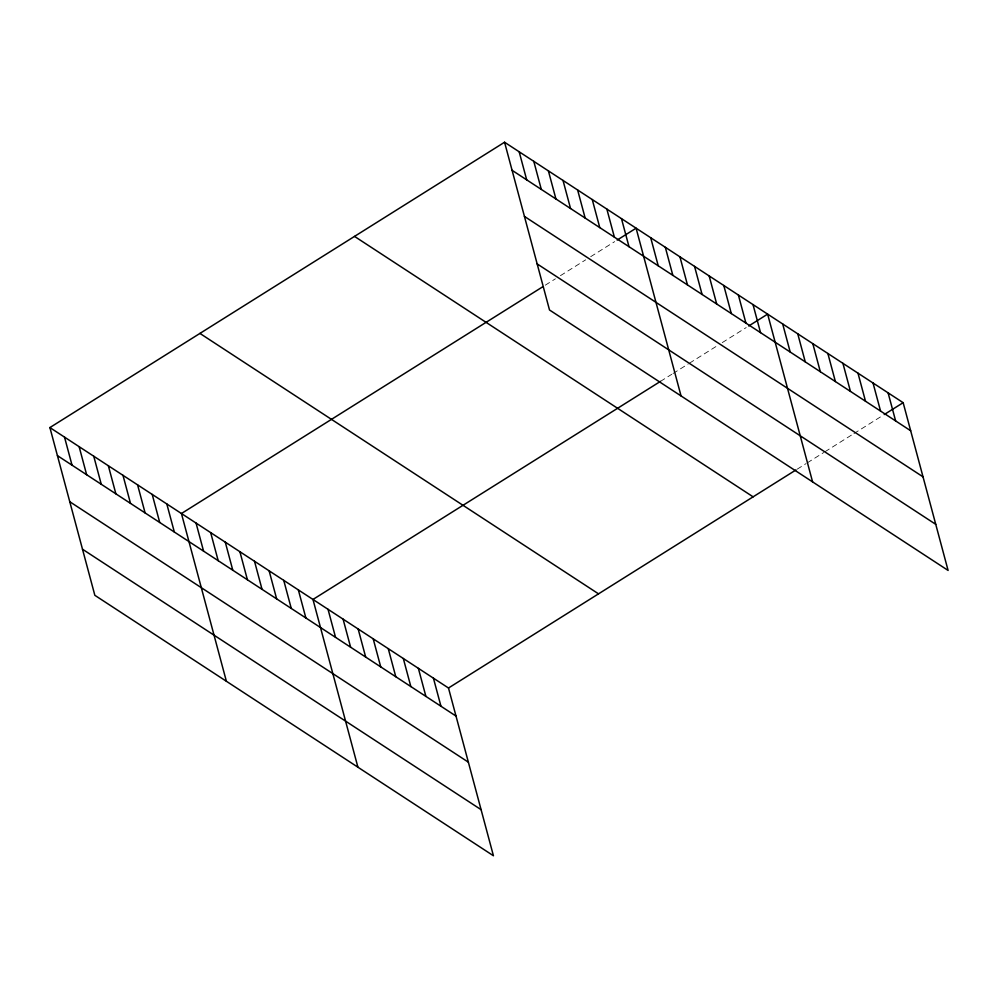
<?xml version="1.0" encoding="UTF-8"?>
<svg xmlns="http://www.w3.org/2000/svg" width="998" height="998" viewBox="0 0 998 998"><rect width="100%" height="100%" fill="white"/><g stroke="black" fill="none" stroke-linecap="round" stroke-linejoin="round"><path stroke-width="0.75" stroke-dasharray="4.99 3.74" d="M545.32 285.154L555.399 278.829M560.439 275.66L585.664 259.842M590.704 256.673L614.656 241.641M660.464 381.386L671.804 374.262M673.064 373.477L688.196 363.983M689.456 363.185L717.2 345.782M722.24 342.613L746.192 327.581M797.24 469.147L806.072 463.608M807.332 462.81L823.724 452.531M824.984 451.732L852.716 434.33M853.976 433.544L881.721 416.129"/><path stroke-width="1.5" d="M49.9 427.568L448.489 688.009L493.436 855.76L94.847 595.319L49.9 427.568L504.564 142.24L903.153 402.681L948.1 570.432L549.511 309.991L504.564 142.24M542.8 286.738L181.436 513.521L226.384 681.26M617.188 240.056L636.1 228.193L681.048 395.932M660.464 381.386L312.973 599.461L357.92 767.212M748.712 325.997L767.637 314.133L812.584 481.884M448.489 688.009L795.98 469.933M884.24 414.544L903.153 402.681M512.074 170.309L910.675 430.749M524.424 216.404L923.025 476.844M537.149 263.896L935.75 524.337M354.527 236.401L753.116 496.842M199.937 333.419L598.526 593.847M57.422 455.637L456.011 716.077M69.773 501.732L468.361 762.173M82.497 549.224L481.086 809.665M888.095 392.838L895.618 420.906M873.038 383.007L880.56 411.064M857.981 373.165L865.503 401.233M842.923 363.322L850.446 391.391M827.866 353.492L835.388 381.548M812.809 343.649L820.319 371.718M797.751 333.806L805.261 361.875M782.694 323.976L790.204 352.032M753.016 304.577L760.538 332.646M738.395 295.034L745.918 323.103M723.787 285.478L731.309 313.547M709.166 275.935L716.689 304.003M694.558 266.391L702.081 294.447M679.937 256.835L687.46 284.904M665.329 247.292L672.839 275.348M650.708 237.736L658.231 265.805M621.48 218.637L629.002 246.706M606.859 209.093L614.381 237.15M592.251 199.538L599.773 227.606M577.63 189.994L585.152 218.051M563.022 180.438L570.544 208.507M548.401 170.895L555.923 198.951M533.793 161.339L541.303 189.408M519.172 151.796L526.695 179.852M433.431 678.166L440.954 706.235M418.374 668.336L425.897 696.392M403.317 658.493L410.839 686.562M388.259 648.65L395.782 676.719M373.202 638.82L380.725 666.876M358.145 628.977L365.667 657.046M343.087 619.134L350.61 647.203M328.03 609.304L335.553 637.36M298.352 589.918L305.875 617.974M283.744 580.362L291.266 608.431M269.123 570.819L276.646 598.875M254.515 561.263L262.037 589.331M239.894 551.719L247.417 579.776M225.286 542.163L232.796 570.232M210.665 532.62L218.188 560.676M196.057 523.064L203.567 551.133M166.816 503.965L174.338 532.034M152.207 494.422L159.73 522.478M137.587 484.866L145.109 512.935M122.979 475.322L130.501 503.379M108.358 465.767L115.88 493.835M93.75 456.223L101.26 484.279M79.129 446.667L86.651 474.736M64.521 437.124L72.031 465.18"/></g></svg>
